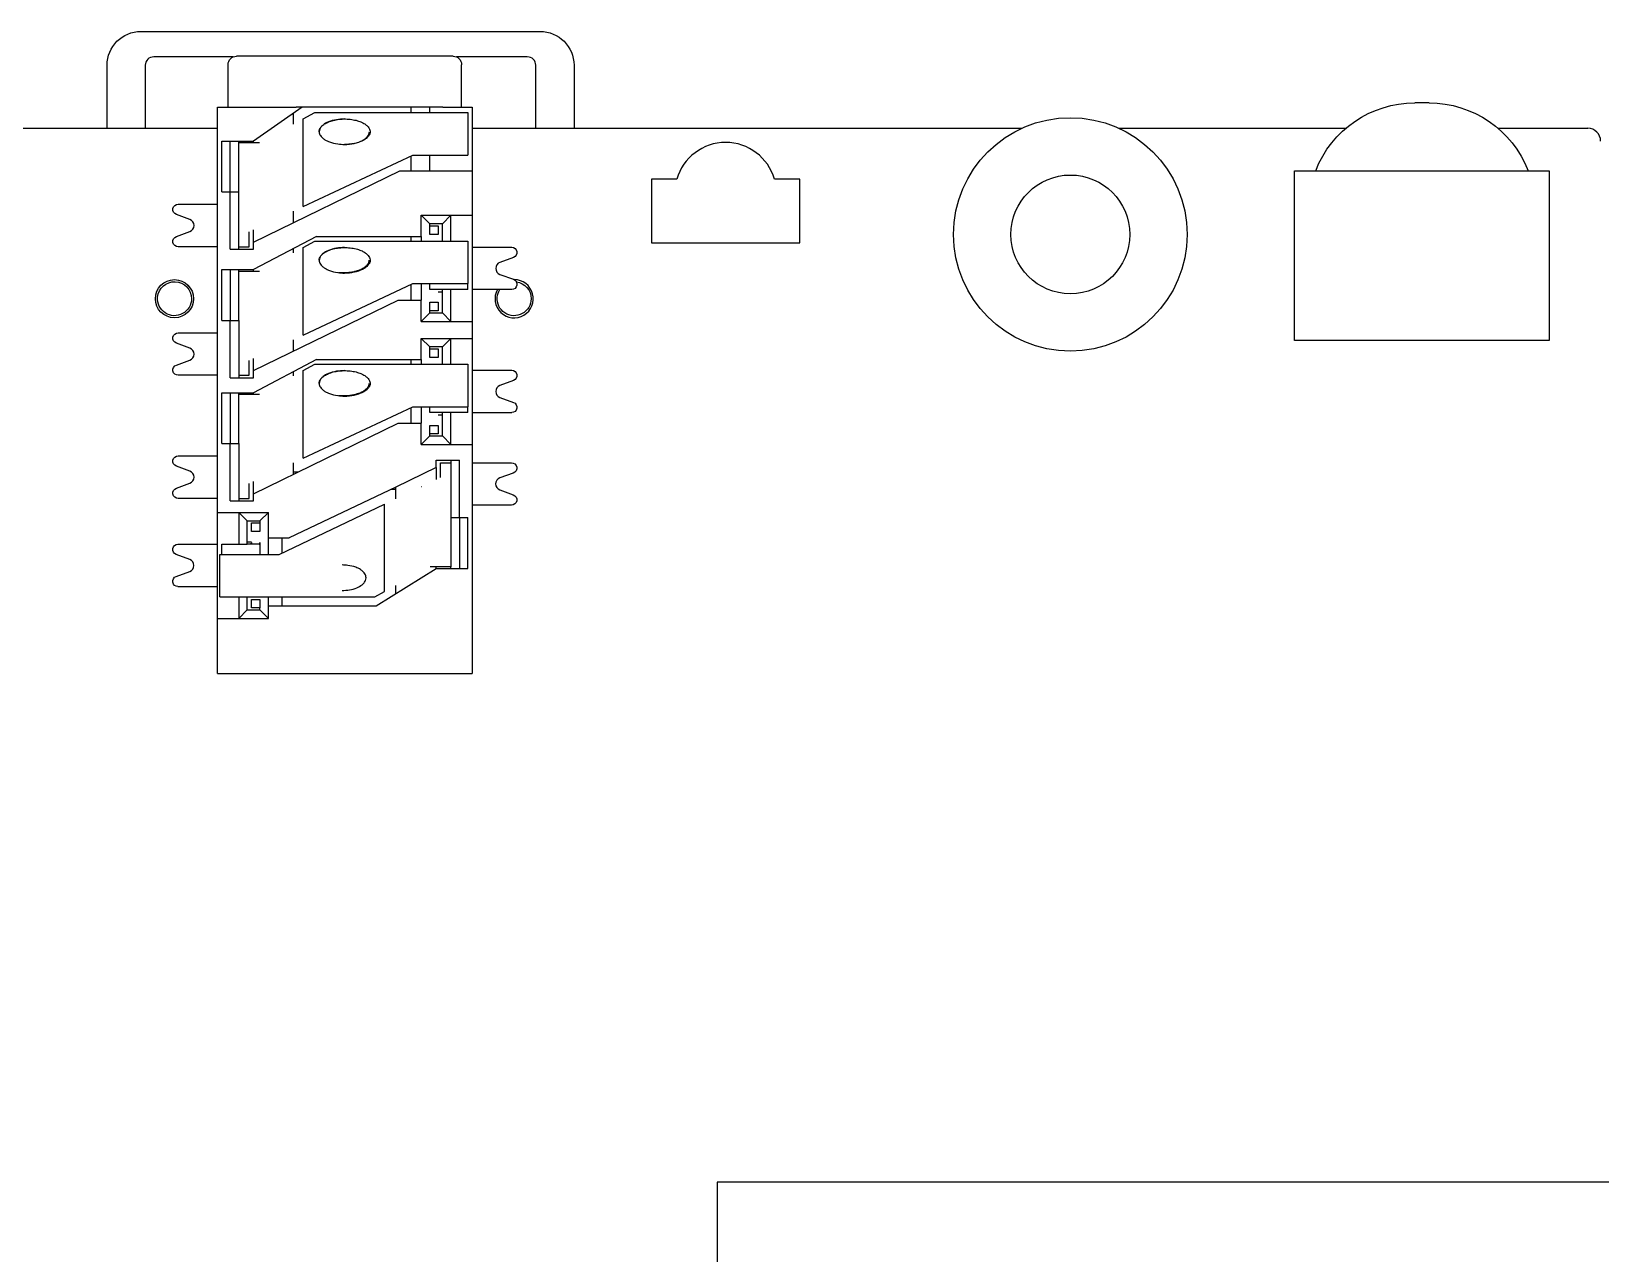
# Model space of a CAD drawing. Extents: x -34 to 51106, y -14166 to 1700.
# Drawn here: x 1221.44 to 1258.41, y 95.75 to 124.56 of the extents above; entities that cross this region are included whole.
import ezdxf

# ---------------------------------------------------------------- set-up
doc = ezdxf.new("R2010")
doc.units = 0
doc.layers.get('0').update_dxf_attribs({"linetype": 'CONTINUOUS'})

msp = doc.modelspace()

# ---------------------------------------------------------------- linework, layer by layer
at = {"linetype": 'CONTINUOUS'}
for p, q in [((1224.0243, 124.5553), (1233.4243, 124.5553)), ((1226.199, 123.9553), (1224.3243, 123.9553)), ((1231.3756, 123.9706), (1226.2756, 123.9706)), ((1233.1243, 123.9553), (1231.4523, 123.9553)), ((1223.2243, 122.2706), (1223.2243, 123.7553)), ((1224.1243, 123.7553), (1224.1243, 122.2706)), ((1226.0756, 122.7706), (1226.0756, 123.7706)), ((1231.5756, 122.7706), (1231.5756, 123.7706)), ((1233.3243, 122.2706), (1233.3243, 123.7553)), ((1234.2243, 123.7553), (1234.2243, 122.2706)), ((1225.8256, 113.2206), (1225.8256, 122.7706)), ((1225.8256, 122.7706), (1227.68, 122.7706)), ((1227.8182, 122.7706), (1226.6756, 121.9706)), ((1231.1305, 122.7706), (1227.68, 122.7706)), ((1230.3902, 122.6406), (1230.3902, 122.7706)), ((1230.8256, 122.6406), (1230.8256, 122.7706)), ((1231.1305, 122.7706), (1231.8256, 122.7706)), ((1231.8256, 122.7706), (1231.8256, 121.2706)), ((1254.3633, 122.8706), (1254.028, 122.8706)), ((1227.6188, 122.3692), (1227.6188, 122.6309)), ((1227.8433, 122.4918), (1228.1156, 122.6406)), ((1227.8433, 120.425), (1227.8433, 122.4918)), ((1228.1156, 122.6406), (1228.8458, 122.6406)), ((1228.8458, 122.6406), (1231.7256, 122.6406)), ((1231.7256, 122.6406), (1231.7256, 121.6406)), ((1209.2956, 122.2706), (1225.8256, 122.2706)), ((1231.8256, 122.2706), (1244.77, 122.2706)), ((1247.0613, 122.2706), (1252.4032, 122.2706)), ((1255.9881, 122.2706), (1258.1056, 122.2706)), ((1225.9256, 121.9706), (1226.6756, 121.9706)), ((1225.9256, 120.7706), (1225.9256, 121.9706)), ((1226.1256, 120.7706), (1226.1256, 121.9706)), ((1226.3256, 121.9306), (1226.3256, 121.9706)), ((1226.3256, 120.7706), (1226.3256, 121.9306)), ((1226.8156, 121.9306), (1226.3256, 121.9306)), ((1226.6756, 121.9306), (1226.6756, 121.9706)), ((1227.8433, 120.425), (1230.4256, 121.6406)), ((1230.3902, 121.2706), (1230.3902, 121.6238)), ((1230.4256, 121.6406), (1231.7256, 121.6406)), ((1230.8256, 121.2706), (1230.8256, 121.6406)), ((1226.6756, 119.5906), (1230.1202, 121.2706)), ((1230.1202, 121.2706), (1231.8256, 121.2706)), ((1231.8256, 121.2706), (1231.8256, 120.2206)), ((1251.1956, 117.2706), (1251.1956, 121.2706)), ((1251.1956, 121.2706), (1257.1956, 121.2706)), ((1257.1956, 121.2706), (1257.1956, 117.2706)), ((1236.0456, 121.0706), (1236.0456, 119.5706)), ((1236.6434, 121.0706), (1236.0456, 121.0706)), ((1239.5456, 121.0706), (1238.9478, 121.0706)), ((1239.5456, 119.5706), (1239.5456, 121.0706)), ((1225.9256, 120.7706), (1226.1256, 120.7706)), ((1226.1256, 120.7706), (1226.3256, 120.7706)), ((1226.1256, 119.4206), (1226.1256, 120.7706)), ((1226.3256, 119.4206), (1226.3256, 120.7706)), ((1225.1771, 120.1214), (1224.8577, 120.2381)), ((1224.9006, 120.4806), (1225.8256, 120.4806)), ((1227.6188, 120.0506), (1227.6188, 120.3193)), ((1230.6256, 120.2206), (1231.8256, 120.2206)), ((1230.6256, 120.2206), (1230.8256, 120.0206)), ((1230.6256, 119.7206), (1230.6256, 120.2206)), ((1231.3256, 120.2206), (1231.1256, 120.0206)), ((1231.3256, 119.6106), (1231.3256, 120.2206)), ((1231.8256, 120.2206), (1231.8256, 117.7206)), ((1224.8577, 119.723), (1225.1771, 119.8397)), ((1226.5756, 119.4806), (1226.5756, 119.8282)), ((1226.6756, 119.5906), (1226.6756, 119.8753)), ((1231.1256, 120.0206), (1230.8256, 120.0206)), ((1230.8256, 119.9706), (1230.8256, 120.0206)), ((1230.8256, 119.9706), (1231.0256, 119.9706)), ((1230.8256, 119.7706), (1230.8256, 119.9706)), ((1231.0256, 119.7706), (1230.8256, 119.7706)), ((1231.0256, 119.9706), (1231.0256, 119.7706)), ((1231.1256, 119.6106), (1231.1256, 120.0206)), ((1225.8256, 119.4806), (1224.9006, 119.4806)), ((1226.1256, 119.4206), (1226.6756, 119.4206)), ((1226.3256, 119.4806), (1226.5756, 119.4806)), ((1228.1576, 119.7206), (1226.6756, 118.9406)), ((1226.6756, 119.4206), (1226.6756, 119.5906)), ((1227.6188, 119.3392), (1227.6188, 119.4369)), ((1227.8433, 119.4618), (1228.1156, 119.6106)), ((1227.8433, 117.395), (1227.8433, 119.4618)), ((1228.1156, 119.6106), (1228.8458, 119.6106)), ((1228.1576, 119.7206), (1230.6256, 119.7206)), ((1228.8458, 119.6106), (1231.7256, 119.6106)), ((1230.3902, 119.6106), (1230.3902, 119.7206)), ((1230.6256, 119.7206), (1230.6256, 119.6106)), ((1231.7256, 119.6106), (1231.7256, 118.6106)), ((1231.8256, 119.4706), (1232.7556, 119.4706)), ((1236.0456, 119.5706), (1239.5456, 119.5706)), ((1232.7984, 119.2281), (1232.4792, 119.1114)), ((1225.9256, 117.7406), (1225.9256, 118.9406)), ((1225.9256, 118.9406), (1226.6756, 118.9406)), ((1226.1256, 118.9406), (1226.1256, 117.7406)), ((1226.3256, 118.9006), (1226.3256, 118.9406)), ((1226.3256, 117.7406), (1226.3256, 118.9006)), ((1226.8156, 118.9006), (1226.3256, 118.9006)), ((1226.6756, 118.9006), (1226.6756, 118.9406)), ((1232.4794, 118.8296), (1232.7985, 118.713)), ((1227.8433, 117.395), (1230.4256, 118.6106)), ((1230.3902, 118.2206), (1230.3902, 118.5938)), ((1230.4256, 118.6106), (1231.7256, 118.6106)), ((1230.6256, 118.6106), (1230.6256, 118.2206)), ((1230.8256, 118.4706), (1230.8256, 118.6106)), ((1231.7256, 118.4706), (1230.8256, 118.4706)), ((1231.0256, 118.4206), (1231.1256, 118.4206)), ((1231.1256, 117.9206), (1231.1256, 118.4706)), ((1231.3256, 117.7206), (1231.3256, 118.4706)), ((1231.7256, 118.4706), (1231.7256, 118.6106)), ((1232.7556, 118.4706), (1231.8256, 118.4706)), ((1226.6756, 116.5606), (1230.0792, 118.2206)), ((1230.0792, 118.2206), (1230.6256, 118.2206)), ((1230.6256, 117.7206), (1230.6256, 118.2206)), ((1230.8256, 117.9206), (1230.6256, 117.7206)), ((1230.8256, 118.1706), (1231.0256, 118.1706)), ((1230.8256, 117.9706), (1230.8256, 118.1706)), ((1231.0256, 117.9706), (1230.8256, 117.9706)), ((1230.8256, 117.9206), (1230.8256, 117.9706)), ((1230.8256, 117.9206), (1231.1256, 117.9206)), ((1231.0256, 118.1706), (1231.0256, 117.9706)), ((1231.1256, 117.9206), (1231.3256, 117.7206)), ((1225.9256, 117.7406), (1226.1256, 117.7406)), ((1226.1256, 117.7406), (1226.3256, 117.7406)), ((1226.1256, 116.3906), (1226.1256, 117.7406)), ((1226.3256, 117.7406), (1226.3256, 116.3906)), ((1230.6256, 117.7206), (1231.8256, 117.7206)), ((1231.8256, 117.7206), (1231.8256, 117.3206)), ((1225.1771, 117.0914), (1224.8577, 117.2081)), ((1224.9006, 117.4506), (1225.8256, 117.4506)), ((1227.6188, 117.0206), (1227.6188, 117.2893)), ((1230.6256, 117.3206), (1231.8256, 117.3206)), ((1230.6256, 117.3206), (1230.8256, 117.1206)), ((1230.6256, 116.8206), (1230.6256, 117.3206)), ((1231.3256, 117.3206), (1231.1256, 117.1206)), ((1231.3256, 116.7106), (1231.3256, 117.3206)), ((1231.8256, 117.3206), (1231.8256, 114.8206)), ((1257.1956, 117.2706), (1251.1956, 117.2706)), ((1224.8577, 116.693), (1225.1771, 116.8097)), ((1226.6756, 116.5606), (1226.6756, 116.8453)), ((1228.1576, 116.8206), (1226.6756, 116.0406)), ((1228.1576, 116.8206), (1230.6256, 116.8206)), ((1230.3902, 116.7106), (1230.3902, 116.8206)), ((1230.6256, 116.8206), (1230.6256, 116.7106)), ((1231.1256, 117.1206), (1230.8256, 117.1206)), ((1230.8256, 117.0706), (1230.8256, 117.1206)), ((1230.8256, 117.0706), (1231.0256, 117.0706)), ((1230.8256, 116.8706), (1230.8256, 117.0706)), ((1231.0256, 116.8706), (1230.8256, 116.8706)), ((1231.0256, 117.0706), (1231.0256, 116.8706)), ((1231.1256, 116.7106), (1231.1256, 117.1206)), ((1225.8256, 116.4506), (1224.9006, 116.4506)), ((1226.3256, 116.4506), (1226.5756, 116.4506)), ((1226.5756, 116.4506), (1226.5756, 116.7982)), ((1226.6756, 116.3906), (1226.6756, 116.5606)), ((1227.6188, 116.4392), (1227.6188, 116.5369)), ((1227.8433, 116.5618), (1228.1156, 116.7106)), ((1227.8433, 114.495), (1227.8433, 116.5618)), ((1228.1156, 116.7106), (1228.8458, 116.7106)), ((1228.8458, 116.7106), (1231.7256, 116.7106)), ((1231.7256, 116.7106), (1231.7256, 115.7106)), ((1231.8256, 116.5706), (1232.7556, 116.5706)), ((1226.1256, 116.3906), (1226.6756, 116.3906)), ((1232.7984, 116.3281), (1232.4792, 116.2114)), ((1225.9256, 114.8406), (1225.9256, 116.0406)), ((1225.9256, 116.0406), (1226.6756, 116.0406)), ((1226.1256, 116.0406), (1226.1256, 114.8406)), ((1226.3256, 116.0006), (1226.3256, 116.0406)), ((1226.3256, 114.8406), (1226.3256, 116.0006)), ((1226.8156, 116.0006), (1226.3256, 116.0006)), ((1226.6756, 116.0006), (1226.6756, 116.0406)), ((1227.8433, 114.495), (1230.4256, 115.7106)), ((1230.4256, 115.7106), (1231.7256, 115.7106)), ((1230.6256, 115.7106), (1230.6256, 115.3206)), ((1230.8256, 115.5706), (1230.8256, 115.7106)), ((1231.7256, 115.5706), (1231.7256, 115.7106)), ((1232.4794, 115.9296), (1232.7985, 115.813)), ((1230.3902, 115.3206), (1230.3902, 115.6938)), ((1231.7256, 115.5706), (1230.8256, 115.5706)), ((1231.0256, 115.5206), (1231.1256, 115.5206)), ((1231.1256, 115.0206), (1231.1256, 115.5706)), ((1231.3256, 114.8206), (1231.3256, 115.5706)), ((1231.8256, 115.5706), (1232.7556, 115.5706)), ((1226.6756, 113.6606), (1230.0792, 115.3206)), ((1230.0792, 115.3206), (1230.6256, 115.3206)), ((1230.6256, 114.8206), (1230.6256, 115.3206)), ((1230.8256, 115.0206), (1230.6256, 114.8206)), ((1230.8256, 115.2706), (1231.0256, 115.2706)), ((1230.8256, 115.0706), (1230.8256, 115.2706)), ((1231.0256, 115.0706), (1230.8256, 115.0706)), ((1230.8256, 115.0206), (1230.8256, 115.0706)), ((1230.8256, 115.0206), (1231.1256, 115.0206)), ((1231.0256, 115.2706), (1231.0256, 115.0706)), ((1231.1256, 115.0206), (1231.3256, 114.8206)), ((1225.9256, 114.8406), (1226.1256, 114.8406)), ((1226.1256, 114.8406), (1226.3256, 114.8406)), ((1226.1256, 113.4906), (1226.1256, 114.8406)), ((1226.3256, 114.8406), (1226.3256, 113.4906)), ((1230.6256, 114.8206), (1231.8256, 114.8206)), ((1231.8256, 114.8206), (1231.8256, 109.4206)), ((1225.1771, 114.1914), (1224.8577, 114.3081)), ((1224.9006, 114.5506), (1225.8256, 114.5506)), ((1227.6188, 114.1206), (1227.6188, 114.3893)), ((1230.9756, 114.2806), (1230.0256, 113.8181)), ((1230.9756, 114.2806), (1230.9756, 114.4506)), ((1230.9756, 114.4506), (1231.5256, 114.4506)), ((1230.9756, 114.2806), (1230.9756, 113.9936)), ((1231.0756, 114.3906), (1231.3256, 114.3906)), ((1231.0756, 114.0413), (1231.0756, 114.3906)), ((1231.3256, 114.4506), (1231.3256, 113.1006)), ((1231.5256, 113.1006), (1231.5256, 114.4506)), ((1231.8256, 114.3906), (1232.7506, 114.3906)), ((1224.8577, 113.793), (1225.1771, 113.9097)), ((1226.5756, 113.5506), (1226.5756, 113.8982)), ((1226.6756, 113.6606), (1226.6756, 113.9453)), ((1227.7213, 114.1706), (1227.6188, 114.1706)), ((1232.7935, 114.1481), (1232.4742, 114.0314)), ((1225.8256, 113.5506), (1224.9006, 113.5506)), ((1226.1256, 113.4906), (1226.6756, 113.4906)), ((1226.3256, 113.5506), (1226.5756, 113.5506)), ((1226.6756, 113.4906), (1226.6756, 113.6606)), ((1230.0256, 113.8181), (1227.5156, 112.6195)), ((1229.9261, 113.7706), (1230.0256, 113.7706)), ((1230.0256, 113.5405), (1230.0256, 113.8181)), ((1230.6256, 113.8267), (1230.6256, 113.8306)), ((1230.6256, 113.8306), (1230.6338, 113.8306)), ((1232.4742, 113.7497), (1232.7935, 113.633)), ((1225.8256, 113.2206), (1227.0256, 113.2206)), ((1225.8256, 110.7206), (1225.8256, 113.2206)), ((1226.5256, 113.0206), (1226.3256, 113.2206)), ((1226.3256, 113.2206), (1226.3256, 112.4706)), ((1227.0256, 113.2206), (1226.8256, 113.0206)), ((1227.0256, 112.6195), (1227.0256, 113.2206)), ((1227.2791, 112.2306), (1229.7634, 113.4155)), ((1229.7634, 111.355), (1229.7634, 113.4155)), ((1232.7506, 113.3906), (1231.8256, 113.3906)), ((1226.5256, 112.4706), (1226.5256, 113.0206)), ((1226.5256, 113.0206), (1226.8256, 113.0206)), ((1226.6256, 112.9706), (1226.8256, 112.9706)), ((1226.6256, 112.7706), (1226.6256, 112.9706)), ((1226.8256, 112.7706), (1226.6256, 112.7706)), ((1226.8256, 113.0206), (1226.8256, 112.9706)), ((1226.8256, 112.9706), (1226.8256, 112.7706)), ((1231.3256, 113.1006), (1231.5256, 113.1006)), ((1231.3256, 113.1006), (1231.3256, 111.9406)), ((1231.5256, 113.1006), (1231.5256, 111.9006)), ((1231.5256, 113.1006), (1231.7256, 113.1006)), ((1231.7256, 111.9006), (1231.7256, 113.1006)), ((1224.8958, 112.4706), (1225.8256, 112.4706)), ((1225.9256, 112.4706), (1226.5256, 112.4706)), ((1225.9256, 112.2306), (1225.9256, 112.4706)), ((1226.6256, 112.5206), (1226.5256, 112.5206)), ((1226.8085, 112.4706), (1226.5256, 112.4706)), ((1226.8256, 112.5088), (1226.8256, 112.2306)), ((1227.0256, 112.2306), (1227.0256, 112.6195)), ((1227.0256, 112.6195), (1227.5156, 112.6195)), ((1227.3456, 112.6195), (1227.3456, 112.2623)), ((1225.1719, 112.1115), (1224.8527, 112.2281)), ((1225.8791, 112.2306), (1227.2791, 112.2306)), ((1225.8791, 111.2306), (1225.8791, 112.2306)), ((1224.8529, 111.713), (1225.1721, 111.8297)), ((1229.5656, 111.0195), (1230.9756, 111.9006)), ((1231.3256, 111.9406), (1230.8356, 111.9406)), ((1230.9756, 111.9006), (1230.9756, 111.9406)), ((1230.9756, 111.9006), (1231.7256, 111.9006)), ((1231.3256, 111.9006), (1231.3256, 111.9406)), ((1224.8956, 111.4706), (1225.8256, 111.4706)), ((1229.5356, 111.2306), (1229.7634, 111.355)), ((1230.0256, 111.3069), (1230.0256, 111.4982)), ((1225.8791, 111.2306), (1228.7292, 111.2306)), ((1226.3256, 111.2306), (1226.3256, 110.7206)), ((1226.5256, 110.9206), (1226.3256, 110.7206)), ((1226.5256, 110.9206), (1226.5256, 111.2306)), ((1226.5256, 110.9206), (1226.8256, 110.9206)), ((1226.6256, 111.1706), (1226.8256, 111.1706)), ((1226.6256, 110.9706), (1226.6256, 111.1706)), ((1226.8256, 110.9706), (1226.6256, 110.9706)), ((1226.8256, 111.1706), (1226.8256, 110.9706)), ((1226.8256, 110.9206), (1226.8256, 110.9706)), ((1226.8256, 110.9206), (1227.0256, 110.7206)), ((1227.0256, 111.0195), (1227.0256, 111.2306)), ((1227.0256, 110.7206), (1227.0256, 111.0195)), ((1227.0256, 111.0195), (1229.5656, 111.0195)), ((1227.3456, 111.2306), (1227.3456, 111.0195)), ((1228.7292, 111.2306), (1228.745, 111.2306)), ((1228.745, 111.2306), (1229.5356, 111.2306)), ((1225.8256, 110.7206), (1227.0256, 110.7206)), ((1225.8256, 109.4206), (1225.8256, 110.7206)), ((1225.8256, 109.4206), (1231.8256, 109.4206)), ((1237.5934, 97.4392), (1237.5934, 74.4391)), ((1260.5936, 97.4392), (1237.5934, 97.4392))]:
    msp.add_line(p, q, dxfattribs=at)
for centre, radius in [((1245.9156, 119.7706), 2.75), ((1245.9156, 119.7706), 1.4), ((1224.8133, 118.2553), 0.45)]:
    msp.add_circle(centre, radius, dxfattribs=at)
at = {"linetype": 'CONTINUOUS', "extrusion": (0, 0, -1)}
for centre, radius, start, end in [((-1224.0243, 123.7553), 0.8, 0, 90), ((-1233.4243, 123.7553), 0.8, 90, 180), ((-1226.2756, 123.7706), 0.2, 0, 90), ((-1231.3756, 123.7706), 0.2, 90, 180), ((-1254.028, 120.3706), 2.5, 21.10019, 90), ((-1254.3633, 120.3706), 2.5, 90, 158.8998), ((-1224.9006, 120.3556), 0.125, 290.07252, 90), ((-1224.9006, 119.6056), 0.125, 270, 69.92747), ((-1232.7556, 119.3456), 0.125, 90.00001, 249.97871), ((-1224.8143, 118.2553), 0.4, 5.02088, 180), ((-1232.7556, 118.5956), 0.125, 110.06848, 270), ((-1232.8143, 118.2553), 0.4, 97.61776, 180), ((-1224.8143, 118.2553), 0.4, 180, 5.02088), ((-1232.8143, 118.2553), 0.4, 180, 5.02088), ((-1232.8143, 118.2553), 0.4, 5.02088, 32.55932), ((-1224.9006, 117.3256), 0.125, 290.07252, 90), ((-1224.9006, 116.5756), 0.125, 270, 69.92747), ((-1232.7556, 116.4456), 0.125, 90.00001, 249.97871), ((-1232.7556, 115.6956), 0.125, 110.06848, 270), ((-1224.9006, 114.4256), 0.125, 290.07252, 90), ((-1232.7506, 114.2656), 0.125, 90, 249.92747), ((-1224.9006, 113.6756), 0.125, 270, 69.92747), ((-1232.7506, 113.5156), 0.125, 110.07252, 270), ((-1224.8956, 112.3456), 0.125, 290.07252, 90.0514), ((-1224.8956, 111.5956), 0.125, 270, 69.97889)]:
    msp.add_arc(centre, radius, start, end, dxfattribs=at)
at = {"linetype": 'CONTINUOUS'}
for centre, radius, start, end in [((1224.3243, 123.7553), 0.2, 90, 180), ((1233.1243, 123.7553), 0.2, 0, 90), ((1258.1056, 121.9706), 0.3, 0, 90), ((1237.7956, 120.7391), 1.1989, 16.05089, 163.94912), ((1225.1256, 119.9806), 0.15, 290.07253, 69.92748), ((1232.5306, 118.9706), 0.15, 110.07259, 250.03034), ((1232.8143, 118.2553), 0.45, 151.42064, 89.84179), ((1225.1256, 116.9506), 0.15, 290.07253, 69.92748), ((1232.5306, 116.0706), 0.15, 110.07259, 250.03034), ((1225.1256, 114.0506), 0.15, 290.07253, 69.92748), ((1232.5256, 113.8906), 0.15, 110.07253, 249.92748), ((1225.1206, 111.9706), 0.15, 290.07253, 70.03108)]:
    msp.add_arc(centre, radius, start, end, dxfattribs=at)
for points, knots in [([(1228.2226, 122.1906), (1228.2226, 122.1986), (1228.2233, 122.2067), (1228.2246, 122.2149), (1228.2273, 122.2316), (1228.2329, 122.2484), (1228.2413, 122.2649), (1228.2508, 122.2835), (1228.264, 122.3018), (1228.2803, 122.319), (1228.2988, 122.3385), (1228.3212, 122.3567), (1228.3462, 122.373), (1228.3742, 122.3913), (1228.4053, 122.4073), (1228.4382, 122.421), (1228.475, 122.4364), (1228.514, 122.4489), (1228.554, 122.4589), (1228.5984, 122.47), (1228.6442, 122.478), (1228.6904, 122.4832), (1228.7403, 122.4888), (1228.7907, 122.4912), (1228.8411, 122.4904), (1228.891, 122.4896), (1228.9408, 122.4857), (1228.9897, 122.4785), (1229.0345, 122.472), (1229.0786, 122.4627), (1229.1212, 122.4504), (1229.1591, 122.4394), (1229.1959, 122.4261), (1229.2303, 122.41), (1229.261, 122.3957), (1229.2898, 122.3792), (1229.3153, 122.3607), (1229.338, 122.3441), (1229.3581, 122.3259), (1229.3742, 122.3067), (1229.3885, 122.2896), (1229.3997, 122.2718), (1229.4075, 122.2538), (1229.4145, 122.2375), (1229.4187, 122.221), (1229.4203, 122.2046), (1229.4207, 122.1999), (1229.4209, 122.1952), (1229.4209, 122.1906)], [0, 0, 0, 0, 0.0235679, 0.0235679, 0.0235679, 0.0720538, 0.0720538, 0.0720538, 0.1267405, 0.1267405, 0.1267405, 0.188297, 0.188297, 0.188297, 0.257248, 0.257248, 0.257248, 0.3342557, 0.3342557, 0.3342557, 0.4197316, 0.4197316, 0.4197316, 0.5117766, 0.5117766, 0.5117766, 0.6028617, 0.6028617, 0.6028617, 0.6861843, 0.6861843, 0.6861843, 0.7604194, 0.7604194, 0.7604194, 0.8268326, 0.8268326, 0.8268326, 0.886127, 0.886127, 0.886127, 0.9387919, 0.9387919, 0.9387919, 0.9863602, 0.9863602, 0.9863602, 1, 1, 1, 1]), ([(1228.8218, 122.4906), (1228.6921, 122.4906), (1228.5587, 122.4711), (1228.3942, 122.4027), (1228.3507, 122.3793), (1228.2917, 122.3317), (1228.272, 122.312), (1228.2475, 122.2769), (1228.24, 122.2633), (1228.227, 122.2305), (1228.2228, 122.2104), (1228.2228, 122.1906)], [0, 0, 0, 0, 0.038975748, 0.038975748, 0.053526137, 0.053526137, 0.061744956, 0.061744956, 0.066368073, 0.066368073, 0.072321017, 0.072321017, 0.072321017, 0.072321017]), ([(1228.2228, 122.1906), (1228.2228, 122.1746), (1228.2255, 122.1584), (1228.2353, 122.1276), (1228.2427, 122.1126), (1228.2624, 122.0818), (1228.2756, 122.0663), (1228.3098, 122.0334), (1228.332, 122.0168), (1228.3907, 121.9803), (1228.429, 121.9627), (1228.5292, 121.9261), (1228.5933, 121.9112), (1228.7119, 121.8943), (1228.7669, 121.8906), (1228.8217, 121.8906)], [0, 0, 0, 0, 0.004797553, 0.004797553, 0.009720553, 0.009720553, 0.015762475, 0.015762475, 0.023996988, 0.023996988, 0.036529145, 0.036529145, 0.056063648, 0.056063648, 0.072546002, 0.072546002, 0.072546002, 0.072546002]), ([(1228.8139, 121.8906), (1228.974, 121.8917), (1229.1333, 121.9268), (1229.2429, 121.9852), (1229.3457, 122.04), (1229.4048, 122.1152), (1229.4052, 122.1905)], [0.50405458, 0.50405458, 0.50405458, 0.50405458, 0.7513098, 0.7513098, 0.7513098, 0.98326266, 0.98326266, 0.98326266, 0.98326266]), ([(1229.4209, 122.1906), (1229.4209, 122.1825), (1229.4203, 122.1744), (1229.419, 122.1662), (1229.4162, 122.1495), (1229.4107, 122.1327), (1229.4022, 122.1162), (1229.3927, 122.0976), (1229.3796, 122.0793), (1229.3632, 122.0621), (1229.3448, 122.0426), (1229.3223, 122.0244), (1229.2973, 122.0081), (1229.2693, 121.9898), (1229.2382, 121.9738), (1229.2053, 121.9601), (1229.1686, 121.9448), (1229.1296, 121.9322), (1229.0896, 121.9222), (1229.0451, 121.9111), (1228.9994, 121.9031), (1228.9531, 121.8979), (1228.9096, 121.893), (1228.8657, 121.8906), (1228.8217, 121.8906)], [0, 0, 0, 0, 0.02356796, 0.02356796, 0.02356796, 0.07205384, 0.07205384, 0.07205384, 0.12674053, 0.12674053, 0.12674053, 0.18829701, 0.18829701, 0.18829701, 0.257248, 0.257248, 0.257248, 0.33425569, 0.33425569, 0.33425569, 0.41973156, 0.41973156, 0.41973156, 0.50002109, 0.50002109, 0.50002109, 0.50002109]), ([(1228.2226, 119.1606), (1228.2226, 119.1686), (1228.2233, 119.1767), (1228.2246, 119.1849), (1228.2273, 119.2016), (1228.2329, 119.2184), (1228.2413, 119.2349), (1228.2508, 119.2535), (1228.264, 119.2718), (1228.2803, 119.289), (1228.2988, 119.3085), (1228.3212, 119.3267), (1228.3462, 119.343), (1228.3742, 119.3613), (1228.4053, 119.3773), (1228.4382, 119.391), (1228.475, 119.4064), (1228.514, 119.4189), (1228.554, 119.4289), (1228.5984, 119.44), (1228.6442, 119.448), (1228.6904, 119.4532), (1228.7403, 119.4588), (1228.7907, 119.4612), (1228.8411, 119.4604), (1228.891, 119.4596), (1228.9408, 119.4557), (1228.9897, 119.4485), (1229.0345, 119.442), (1229.0786, 119.4327), (1229.1212, 119.4204), (1229.1591, 119.4094), (1229.1959, 119.3961), (1229.2303, 119.38), (1229.261, 119.3657), (1229.2898, 119.3492), (1229.3153, 119.3307), (1229.338, 119.3141), (1229.3581, 119.2959), (1229.3742, 119.2767), (1229.3885, 119.2596), (1229.3997, 119.2418), (1229.4075, 119.2238), (1229.4145, 119.2075), (1229.4187, 119.191), (1229.4203, 119.1746), (1229.4207, 119.1699), (1229.4209, 119.1652), (1229.4209, 119.1606)], [0, 0, 0, 0, 0.0235679, 0.0235679, 0.0235679, 0.0720538, 0.0720538, 0.0720538, 0.1267405, 0.1267405, 0.1267405, 0.188297, 0.188297, 0.188297, 0.257248, 0.257248, 0.257248, 0.3342557, 0.3342557, 0.3342557, 0.4197316, 0.4197316, 0.4197316, 0.5117766, 0.5117766, 0.5117766, 0.6028617, 0.6028617, 0.6028617, 0.6861843, 0.6861843, 0.6861843, 0.7604194, 0.7604194, 0.7604194, 0.8268326, 0.8268326, 0.8268326, 0.886127, 0.886127, 0.886127, 0.9387919, 0.9387919, 0.9387919, 0.9863602, 0.9863602, 0.9863602, 1, 1, 1, 1]), ([(1228.8218, 119.4606), (1228.6921, 119.4606), (1228.5587, 119.4411), (1228.3942, 119.3727), (1228.3507, 119.3493), (1228.2917, 119.3017), (1228.272, 119.282), (1228.2475, 119.2469), (1228.24, 119.2333), (1228.227, 119.2005), (1228.2228, 119.1804), (1228.2228, 119.1606)], [0, 0, 0, 0, 0.038975748, 0.038975748, 0.053526137, 0.053526137, 0.061744956, 0.061744956, 0.066368073, 0.066368073, 0.072321017, 0.072321017, 0.072321017, 0.072321017]), ([(1228.2228, 119.1606), (1228.2228, 119.1446), (1228.2255, 119.1284), (1228.2353, 119.0976), (1228.2427, 119.0826), (1228.2624, 119.0518), (1228.2756, 119.0363), (1228.3098, 119.0034), (1228.332, 118.9868), (1228.3907, 118.9503), (1228.429, 118.9327), (1228.5292, 118.8961), (1228.5933, 118.8812), (1228.7119, 118.8643), (1228.7669, 118.8606), (1228.8217, 118.8606)], [0, 0, 0, 0, 0.004797553, 0.004797553, 0.009720553, 0.009720553, 0.015762475, 0.015762475, 0.023996988, 0.023996988, 0.036529145, 0.036529145, 0.056063648, 0.056063648, 0.072546002, 0.072546002, 0.072546002, 0.072546002]), ([(1229.395, 119.1605), (1229.3946, 119.155), (1229.3942, 119.1495), (1229.3936, 119.1441), (1229.3931, 119.1402), (1229.3925, 119.1363), (1229.3917, 119.1324), (1229.3904, 119.1261), (1229.3887, 119.1198), (1229.3866, 119.1137), (1229.3853, 119.1099), (1229.3838, 119.1062), (1229.3823, 119.1025), (1229.3808, 119.0988), (1229.3792, 119.0951), (1229.3774, 119.0915), (1229.3747, 119.0856), (1229.3717, 119.08), (1229.3684, 119.0744), (1229.3633, 119.0657), (1229.3575, 119.0574), (1229.3512, 119.0496), (1229.3479, 119.0455), (1229.3445, 119.0415), (1229.3409, 119.0376), (1229.3383, 119.0347), (1229.3356, 119.0319), (1229.3329, 119.0292), (1229.3301, 119.0264), (1229.3272, 119.0236), (1229.3243, 119.0209), (1229.3187, 119.0156), (1229.3128, 119.0105), (1229.3068, 119.0056), (1229.3007, 119.0007), (1229.2944, 118.9959), (1229.288, 118.9913), (1229.2843, 118.9886), (1229.2805, 118.9859), (1229.2766, 118.9834), (1229.2736, 118.9813), (1229.2705, 118.9793), (1229.2674, 118.9773), (1229.2599, 118.9725), (1229.2523, 118.968), (1229.2446, 118.9636), (1229.2364, 118.959), (1229.2281, 118.9546), (1229.2197, 118.9505), (1229.2108, 118.946), (1229.2017, 118.9418), (1229.1926, 118.9377), (1229.1828, 118.9334), (1229.1729, 118.9294), (1229.163, 118.9255), (1229.1523, 118.9214), (1229.1415, 118.9175), (1229.1307, 118.9139), (1229.1268, 118.9126), (1229.123, 118.9114), (1229.1191, 118.9101), (1229.1113, 118.9076), (1229.1034, 118.9053), (1229.0956, 118.903), (1229.0829, 118.8994), (1229.0702, 118.896), (1229.0574, 118.8929), (1229.0436, 118.8896), (1229.0297, 118.8866), (1229.0158, 118.8839), (1229.0007, 118.8809), (1228.9856, 118.8783), (1228.9704, 118.876), (1228.9539, 118.8735), (1228.9374, 118.8714), (1228.9208, 118.8697), (1228.9028, 118.8678), (1228.8848, 118.8663), (1228.8667, 118.8653), (1228.847, 118.8641), (1228.8273, 118.8635), (1228.8076, 118.8633), (1228.7864, 118.8632), (1228.7652, 118.8636), (1228.744, 118.8645), (1228.7228, 118.8655), (1228.7016, 118.867), (1228.6805, 118.8692), (1228.6784, 118.8694), (1228.6763, 118.8696), (1228.6742, 118.8698)], [0.00125938, 0.00125938, 0.00125938, 0.00125938, 0.0126324, 0.0126324, 0.0126324, 0.02086365, 0.02086365, 0.02086365, 0.0342765, 0.0342765, 0.0342765, 0.0425484, 0.0425484, 0.0425484, 0.05090945, 0.05090945, 0.05090945, 0.06428268, 0.06428268, 0.06428268, 0.08523328, 0.08523328, 0.08523328, 0.09615151, 0.09615151, 0.09615151, 0.10422119, 0.10422119, 0.10422119, 0.11248821, 0.11248821, 0.11248821, 0.12856302, 0.12856302, 0.12856302, 0.14495565, 0.14495565, 0.14495565, 0.15453788, 0.15453788, 0.15453788, 0.16222931, 0.16222931, 0.16222931, 0.18062619, 0.18062619, 0.18062619, 0.20013638, 0.20013638, 0.20013638, 0.22084204, 0.22084204, 0.22084204, 0.24295472, 0.24295472, 0.24295472, 0.26664476, 0.26664476, 0.26664476, 0.27504178, 0.27504178, 0.27504178, 0.29202846, 0.29202846, 0.29202846, 0.31932885, 0.31932885, 0.31932885, 0.34879987, 0.34879987, 0.34879987, 0.38069621, 0.38069621, 0.38069621, 0.41525475, 0.41525475, 0.41525475, 0.45274808, 0.45274808, 0.45274808, 0.49356729, 0.49356729, 0.49356729, 0.53747432, 0.53747432, 0.53747432, 0.58142689, 0.58142689, 0.58142689, 0.58578864, 0.58578864, 0.58578864, 0.58578864]), ([(1228.8139, 118.8606), (1228.974, 118.8617), (1229.1333, 118.8968), (1229.2429, 118.9552), (1229.3457, 119.01), (1229.4048, 119.0852), (1229.4052, 119.1605)], [0.50405458, 0.50405458, 0.50405458, 0.50405458, 0.7513098, 0.7513098, 0.7513098, 0.98326266, 0.98326266, 0.98326266, 0.98326266]), ([(1229.4209, 119.1606), (1229.4209, 119.1525), (1229.4203, 119.1444), (1229.419, 119.1362), (1229.4162, 119.1195), (1229.4107, 119.1027), (1229.4022, 119.0862), (1229.3927, 119.0676), (1229.3796, 119.0493), (1229.3632, 119.0321), (1229.3448, 119.0126), (1229.3223, 118.9944), (1229.2973, 118.9781), (1229.2693, 118.9598), (1229.2382, 118.9438), (1229.2053, 118.9301), (1229.1686, 118.9148), (1229.1296, 118.9022), (1229.0896, 118.8922), (1229.0451, 118.8811), (1228.9994, 118.8731), (1228.9531, 118.8679), (1228.9096, 118.863), (1228.8657, 118.8606), (1228.8217, 118.8606)], [0, 0, 0, 0, 0.02356796, 0.02356796, 0.02356796, 0.07205384, 0.07205384, 0.07205384, 0.12674053, 0.12674053, 0.12674053, 0.18829701, 0.18829701, 0.18829701, 0.257248, 0.257248, 0.257248, 0.33425569, 0.33425569, 0.33425569, 0.41973156, 0.41973156, 0.41973156, 0.50002109, 0.50002109, 0.50002109, 0.50002109]), ([(1228.2226, 116.2606), (1228.2226, 116.2686), (1228.2233, 116.2767), (1228.2246, 116.2849), (1228.2273, 116.3016), (1228.2329, 116.3184), (1228.2413, 116.3349), (1228.2508, 116.3535), (1228.264, 116.3718), (1228.2803, 116.389), (1228.2988, 116.4085), (1228.3212, 116.4267), (1228.3462, 116.443), (1228.3742, 116.4613), (1228.4053, 116.4773), (1228.4382, 116.491), (1228.475, 116.5064), (1228.514, 116.5189), (1228.554, 116.5289), (1228.5984, 116.54), (1228.6442, 116.548), (1228.6904, 116.5532), (1228.7403, 116.5588), (1228.7907, 116.5612), (1228.8411, 116.5604), (1228.891, 116.5596), (1228.9408, 116.5557), (1228.9897, 116.5485), (1229.0345, 116.542), (1229.0786, 116.5327), (1229.1212, 116.5204), (1229.1591, 116.5094), (1229.1959, 116.4961), (1229.2303, 116.48), (1229.261, 116.4657), (1229.2898, 116.4492), (1229.3153, 116.4307), (1229.338, 116.4141), (1229.3581, 116.3959), (1229.3742, 116.3767), (1229.3885, 116.3596), (1229.3997, 116.3418), (1229.4075, 116.3238), (1229.4145, 116.3075), (1229.4187, 116.291), (1229.4203, 116.2746), (1229.4207, 116.2699), (1229.4209, 116.2652), (1229.4209, 116.2606)], [0, 0, 0, 0, 0.0235679, 0.0235679, 0.0235679, 0.0720538, 0.0720538, 0.0720538, 0.1267405, 0.1267405, 0.1267405, 0.188297, 0.188297, 0.188297, 0.257248, 0.257248, 0.257248, 0.3342557, 0.3342557, 0.3342557, 0.4197316, 0.4197316, 0.4197316, 0.5117766, 0.5117766, 0.5117766, 0.6028617, 0.6028617, 0.6028617, 0.6861843, 0.6861843, 0.6861843, 0.7604194, 0.7604194, 0.7604194, 0.8268326, 0.8268326, 0.8268326, 0.886127, 0.886127, 0.886127, 0.9387919, 0.9387919, 0.9387919, 0.9863602, 0.9863602, 0.9863602, 1, 1, 1, 1]), ([(1228.8218, 116.5606), (1228.6921, 116.5606), (1228.5587, 116.5411), (1228.3942, 116.4727), (1228.3507, 116.4493), (1228.2917, 116.4017), (1228.272, 116.382), (1228.2475, 116.3469), (1228.24, 116.3333), (1228.227, 116.3005), (1228.2228, 116.2804), (1228.2228, 116.2606)], [0, 0, 0, 0, 0.038975748, 0.038975748, 0.053526137, 0.053526137, 0.061744956, 0.061744956, 0.066368073, 0.066368073, 0.072321017, 0.072321017, 0.072321017, 0.072321017]), ([(1228.2228, 116.2606), (1228.2228, 116.2446), (1228.2255, 116.2284), (1228.2353, 116.1976), (1228.2427, 116.1826), (1228.2624, 116.1518), (1228.2756, 116.1363), (1228.3098, 116.1034), (1228.332, 116.0868), (1228.3907, 116.0503), (1228.429, 116.0327), (1228.5292, 115.9961), (1228.5933, 115.9812), (1228.7119, 115.9643), (1228.7669, 115.9606), (1228.8217, 115.9606)], [0, 0, 0, 0, 0.004797553, 0.004797553, 0.009720553, 0.009720553, 0.015762475, 0.015762475, 0.023996988, 0.023996988, 0.036529145, 0.036529145, 0.056063648, 0.056063648, 0.072546002, 0.072546002, 0.072546002, 0.072546002]), ([(1229.395, 116.2605), (1229.3946, 116.255), (1229.3942, 116.2495), (1229.3936, 116.2441), (1229.3931, 116.2402), (1229.3925, 116.2363), (1229.3917, 116.2324), (1229.3904, 116.2261), (1229.3887, 116.2198), (1229.3866, 116.2137), (1229.3853, 116.2099), (1229.3838, 116.2062), (1229.3823, 116.2025), (1229.3808, 116.1988), (1229.3792, 116.1951), (1229.3774, 116.1915), (1229.3747, 116.1856), (1229.3717, 116.18), (1229.3684, 116.1744), (1229.3633, 116.1657), (1229.3575, 116.1574), (1229.3512, 116.1496), (1229.3479, 116.1455), (1229.3445, 116.1415), (1229.3409, 116.1376), (1229.3383, 116.1347), (1229.3356, 116.1319), (1229.3329, 116.1292), (1229.3301, 116.1264), (1229.3272, 116.1236), (1229.3243, 116.1209), (1229.3187, 116.1156), (1229.3128, 116.1105), (1229.3068, 116.1056), (1229.3007, 116.1007), (1229.2944, 116.0959), (1229.288, 116.0913), (1229.2843, 116.0886), (1229.2805, 116.0859), (1229.2766, 116.0834), (1229.2736, 116.0813), (1229.2705, 116.0793), (1229.2674, 116.0773), (1229.2599, 116.0725), (1229.2523, 116.068), (1229.2446, 116.0636), (1229.2364, 116.059), (1229.2281, 116.0546), (1229.2197, 116.0505), (1229.2108, 116.046), (1229.2017, 116.0418), (1229.1926, 116.0377), (1229.1828, 116.0334), (1229.1729, 116.0294), (1229.163, 116.0255), (1229.1523, 116.0214), (1229.1415, 116.0175), (1229.1307, 116.0139), (1229.1268, 116.0126), (1229.123, 116.0114), (1229.1191, 116.0101), (1229.1113, 116.0076), (1229.1034, 116.0053), (1229.0956, 116.003), (1229.0829, 115.9994), (1229.0702, 115.996), (1229.0574, 115.9929), (1229.0436, 115.9896), (1229.0297, 115.9866), (1229.0158, 115.9839), (1229.0007, 115.9809), (1228.9856, 115.9783), (1228.9704, 115.976), (1228.9539, 115.9735), (1228.9374, 115.9714), (1228.9208, 115.9697), (1228.9028, 115.9678), (1228.8848, 115.9663), (1228.8667, 115.9653), (1228.8438, 115.9639), (1228.8209, 115.9633), (1228.798, 115.9633), (1228.78, 115.9633), (1228.762, 115.9637), (1228.744, 115.9645), (1228.7228, 115.9655), (1228.7016, 115.967), (1228.6805, 115.9692), (1228.6784, 115.9694), (1228.6763, 115.9696), (1228.6742, 115.9698)], [0.00125938, 0.00125938, 0.00125938, 0.00125938, 0.0126324, 0.0126324, 0.0126324, 0.02086365, 0.02086365, 0.02086365, 0.0342765, 0.0342765, 0.0342765, 0.0425484, 0.0425484, 0.0425484, 0.05090945, 0.05090945, 0.05090945, 0.06428268, 0.06428268, 0.06428268, 0.08523328, 0.08523328, 0.08523328, 0.09615151, 0.09615151, 0.09615151, 0.10422119, 0.10422119, 0.10422119, 0.11248821, 0.11248821, 0.11248821, 0.12856302, 0.12856302, 0.12856302, 0.14495565, 0.14495565, 0.14495565, 0.15453788, 0.15453788, 0.15453788, 0.16222931, 0.16222931, 0.16222931, 0.18062619, 0.18062619, 0.18062619, 0.20013638, 0.20013638, 0.20013638, 0.22084204, 0.22084204, 0.22084204, 0.24295472, 0.24295472, 0.24295472, 0.26664476, 0.26664476, 0.26664476, 0.27504178, 0.27504178, 0.27504178, 0.29202846, 0.29202846, 0.29202846, 0.31932885, 0.31932885, 0.31932885, 0.34879987, 0.34879987, 0.34879987, 0.38069621, 0.38069621, 0.38069621, 0.41525475, 0.41525475, 0.41525475, 0.45274808, 0.45274808, 0.45274808, 0.50014319, 0.50014319, 0.50014319, 0.53747432, 0.53747432, 0.53747432, 0.58142689, 0.58142689, 0.58142689, 0.5857886, 0.5857886, 0.5857886, 0.5857886]), ([(1228.8139, 115.9606), (1228.974, 115.9617), (1229.1333, 115.9968), (1229.2429, 116.0552), (1229.3457, 116.11), (1229.4048, 116.1852), (1229.4052, 116.2605)], [0.50405458, 0.50405458, 0.50405458, 0.50405458, 0.7513098, 0.7513098, 0.7513098, 0.98326266, 0.98326266, 0.98326266, 0.98326266]), ([(1229.4209, 116.2606), (1229.4209, 116.2525), (1229.4203, 116.2444), (1229.419, 116.2362), (1229.4162, 116.2195), (1229.4107, 116.2027), (1229.4022, 116.1862), (1229.3927, 116.1676), (1229.3796, 116.1493), (1229.3632, 116.1321), (1229.3448, 116.1126), (1229.3223, 116.0944), (1229.2973, 116.0781), (1229.2693, 116.0598), (1229.2382, 116.0438), (1229.2053, 116.0301), (1229.1686, 116.0148), (1229.1296, 116.0022), (1229.0896, 115.9922), (1229.0451, 115.9811), (1228.9994, 115.9731), (1228.9531, 115.9679), (1228.9096, 115.963), (1228.8657, 115.9606), (1228.8217, 115.9606)], [0, 0, 0, 0, 0.02356796, 0.02356796, 0.02356796, 0.07205384, 0.07205384, 0.07205384, 0.12674053, 0.12674053, 0.12674053, 0.18829701, 0.18829701, 0.18829701, 0.257248, 0.257248, 0.257248, 0.33425569, 0.33425569, 0.33425569, 0.41973156, 0.41973156, 0.41973156, 0.50002109, 0.50002109, 0.50002109, 0.50002109]), ([(1226.6256, 112.5088), (1226.6256, 112.504), (1226.6252, 112.4995), (1226.6226, 112.4898), (1226.6199, 112.4852), (1226.6116, 112.478), (1226.6042, 112.475), (1226.5877, 112.4717), (1226.5765, 112.471), (1226.5518, 112.4705), (1226.5383, 112.4706), (1226.5256, 112.4706)], [0.040354083, 0.040354083, 0.040354083, 0.040354083, 0.042407875, 0.042407875, 0.045278824, 0.045278824, 0.04859082, 0.04859082, 0.052382194, 0.052382194, 0.056173569, 0.056173569, 0.056173569, 0.056173569]), ([(1226.8085, 112.4706), (1226.8148, 112.4706), (1226.8197, 112.474), (1226.8248, 112.488), (1226.8256, 112.4975), (1226.8256, 112.5088)], [0.025695725, 0.025695725, 0.025695725, 0.025695725, 0.031416776, 0.031416776, 0.036392104, 0.036392104, 0.036392104, 0.036392104]), ([(1228.7619, 111.3806), (1228.8794, 111.3806), (1228.9999, 111.3988), (1229.1534, 111.4621), (1229.1971, 111.4858), (1229.2558, 111.5336), (1229.2752, 111.5533), (1229.2999, 111.5885), (1229.3077, 111.6026), (1229.3216, 111.6372), (1229.3262, 111.659), (1229.3262, 111.6805)], [0, 0, 0, 0, 0.035916245, 0.035916245, 0.050781415, 0.050781415, 0.059044156, 0.059044156, 0.063856221, 0.063856221, 0.070312727, 0.070312727, 0.070312727, 0.070312727]), ([(1229.3262, 111.6805), (1229.3262, 111.6969), (1229.3236, 111.7134), (1229.314, 111.7449), (1229.3068, 111.7602), (1229.2874, 111.7918), (1229.2743, 111.8077), (1229.2403, 111.8416), (1229.218, 111.8586), (1229.1599, 111.8955), (1229.1221, 111.9131), (1229.0245, 111.9489), (1228.9625, 111.9631), (1228.8544, 111.9776), (1228.8081, 111.9805), (1228.762, 111.9805)], [0, 0, 0, 0, 0.004904121, 0.004904121, 0.009935104, 0.009935104, 0.016139351, 0.016139351, 0.024588294, 0.024588294, 0.037176107, 0.037176107, 0.056404667, 0.056404667, 0.070521883, 0.070521883, 0.070521883, 0.070521883])]:
    msp.add_open_spline(points, degree=3, knots=knots, dxfattribs=at)
msp.add_open_spline([(1228.7619, 111.3806), (1228.7619, 111.3806), (1228.7619, 111.3806), (1228.7619, 111.3806)], degree=3, dxfattribs=at)

doc.saveas('drawing.dxf')
